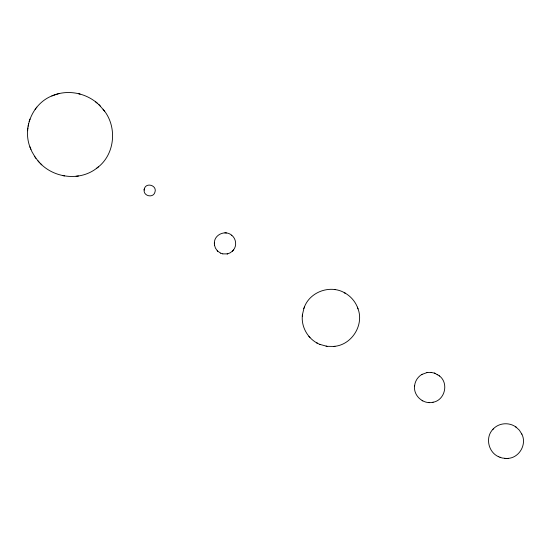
<?xml version="1.0" encoding="UTF-8"?>
<svg xmlns="http://www.w3.org/2000/svg" width="551" height="551" viewBox="0 0 551 551"><rect width="100%" height="100%" fill="white"/><g stroke="black" fill="none" stroke-linecap="round" stroke-linejoin="round"><path stroke-width="0.83" d="M214.539 245.36L214.36 243.328M214.367 243.06C214.201 234.471 225.607 229.636 231.806 235.332M214.353 243.535L214.373 242.846M52.738 95.592C32.605 103.065 22.164 127.942 30.229 147.702M302.341 315.606C301.121 327.824 308.822 340.181 320.269 344.554M144.272 189.172C145.671 181.899 157.352 185.26 154.955 192.134C153.364 198.429 143.226 196.197 144.155 189.895M414.579 386.017C413.284 395.928 423.554 404.73 433.12 402.223M27.605 130.752L27.688 129.871M27.764 128.913L27.846 128.018M302.416 314.814L303.945 308.229M302.292 316.116L302.465 314.304M144.169 189.764L144.293 189.062M144.148 190.005L144.183 189.647M414.627 385.562C415.144 380.927 417.982 376.636 422.038 374.336M414.552 386.258L414.655 385.321M233.521 249.94C237.02 245.567 236.09 238.576 231.647 235.201M28.108 126.179L28.294 125.304M28.48 124.368L28.659 123.479M29.127 121.688L29.41 120.834M29.699 119.925L29.981 119.064M304.221 307.492C309.8 291.706 330.38 284.419 344.712 292.877M303.759 308.712L304.407 307.003M232.777 250.815L233.355 250.147M35.126 109.339L35.698 108.609M36.249 107.893L36.814 107.163M233.231 250.312L233.645 249.775M492.945 429.277C485.004 437.356 488.289 452.226 498.531 456.696M493.303 428.898C498.979 422.844 509.014 422.094 515.702 426.86M492.759 429.47L493.482 428.712M227.529 253.832L230.104 252.861L232.591 251.001M232.453 251.153L232.921 250.664M97.741 167.414C115.014 154.204 117.342 127.116 103.974 110.358M39.004 162.022C53.185 178.2 79.957 181.644 97.017 167.986M96.349 168.51L98.422 166.877M421.818 374.46L427.197 372.51M53.406 95.323L57.724 93.925M51.828 95.95L55.224 94.676M507.96 458.398C519.435 457.791 527.155 444.078 521.749 433.926M55.865 94.469C70.865 89.613 88.181 94.069 99.338 105.096M432.9 402.278C444.953 400.37 449.099 383.069 439.326 375.83M58.344 93.773L59.253 93.539M222.838 253.88L227.336 253.88M227.143 253.921L227.735 253.784M334.478 346.359C352.006 344.726 364.383 324.746 357.847 308.326M427.473 372.469L431.151 372.393L434.705 373.199M426.935 372.552L427.714 372.435M76.093 176.292L78.456 175.976M319.883 344.396L327.005 346.331L333.968 346.421M333.507 346.476L334.98 346.303M506.61 458.48L507.602 458.432M507.368 458.453L508.215 458.377M498.297 456.586L502.106 457.984L506.335 458.48M506.107 458.48L506.872 458.473M224.877 232.853L225.38 232.859M428.637 402.554L429.222 402.588M504.516 458.391L505.109 458.446M226.027 232.908L226.454 232.956M431.151 372.393L431.626 372.455M326.55 346.255L327.005 346.331M326.109 346.193L326.502 346.255M334.85 289.585L335.242 289.647M62.8 175.597L64.501 175.921M220.655 253.164L222.756 253.866M78.531 93.691L79.179 93.863M79.537 93.945L80.102 94.097M434.746 373.213L439.533 375.996M434.519 373.137L434.966 373.296M499.915 457.296L500.48 457.502M217.521 251.001L220.586 253.129M316.584 342.777L317.032 343.018M317.252 343.142L317.651 343.363M422.142 400.549L422.755 400.887M344.823 292.939C351.008 296.342 355.801 302.148 358.033 308.842M344.251 292.622L345.332 293.222M437.825 374.721L437.191 374.343M516.018 427.087L519.352 430.179L521.866 434.174M515.488 426.708L516.253 427.245M97.148 103.099L95.605 101.845M40.175 163.275L41.78 164.818M99.49 105.248L104.58 111.164M98.65 104.428L100.227 105.971M214.497 245.154L215.455 248.129L217.397 250.877M217.246 250.726L217.666 251.146M35.45 157.607L38.598 161.574M37.991 160.899L39.569 162.648M308.87 336.289L309.201 336.668M309.641 337.171L309.958 337.522M103.106 109.208L103.678 109.973M29.912 146.862L31.958 151.745L35.023 156.98M34.506 156.236L35.932 158.302M30.56 148.543L30.863 149.349M357.413 307.162L357.592 307.658"/></g></svg>
